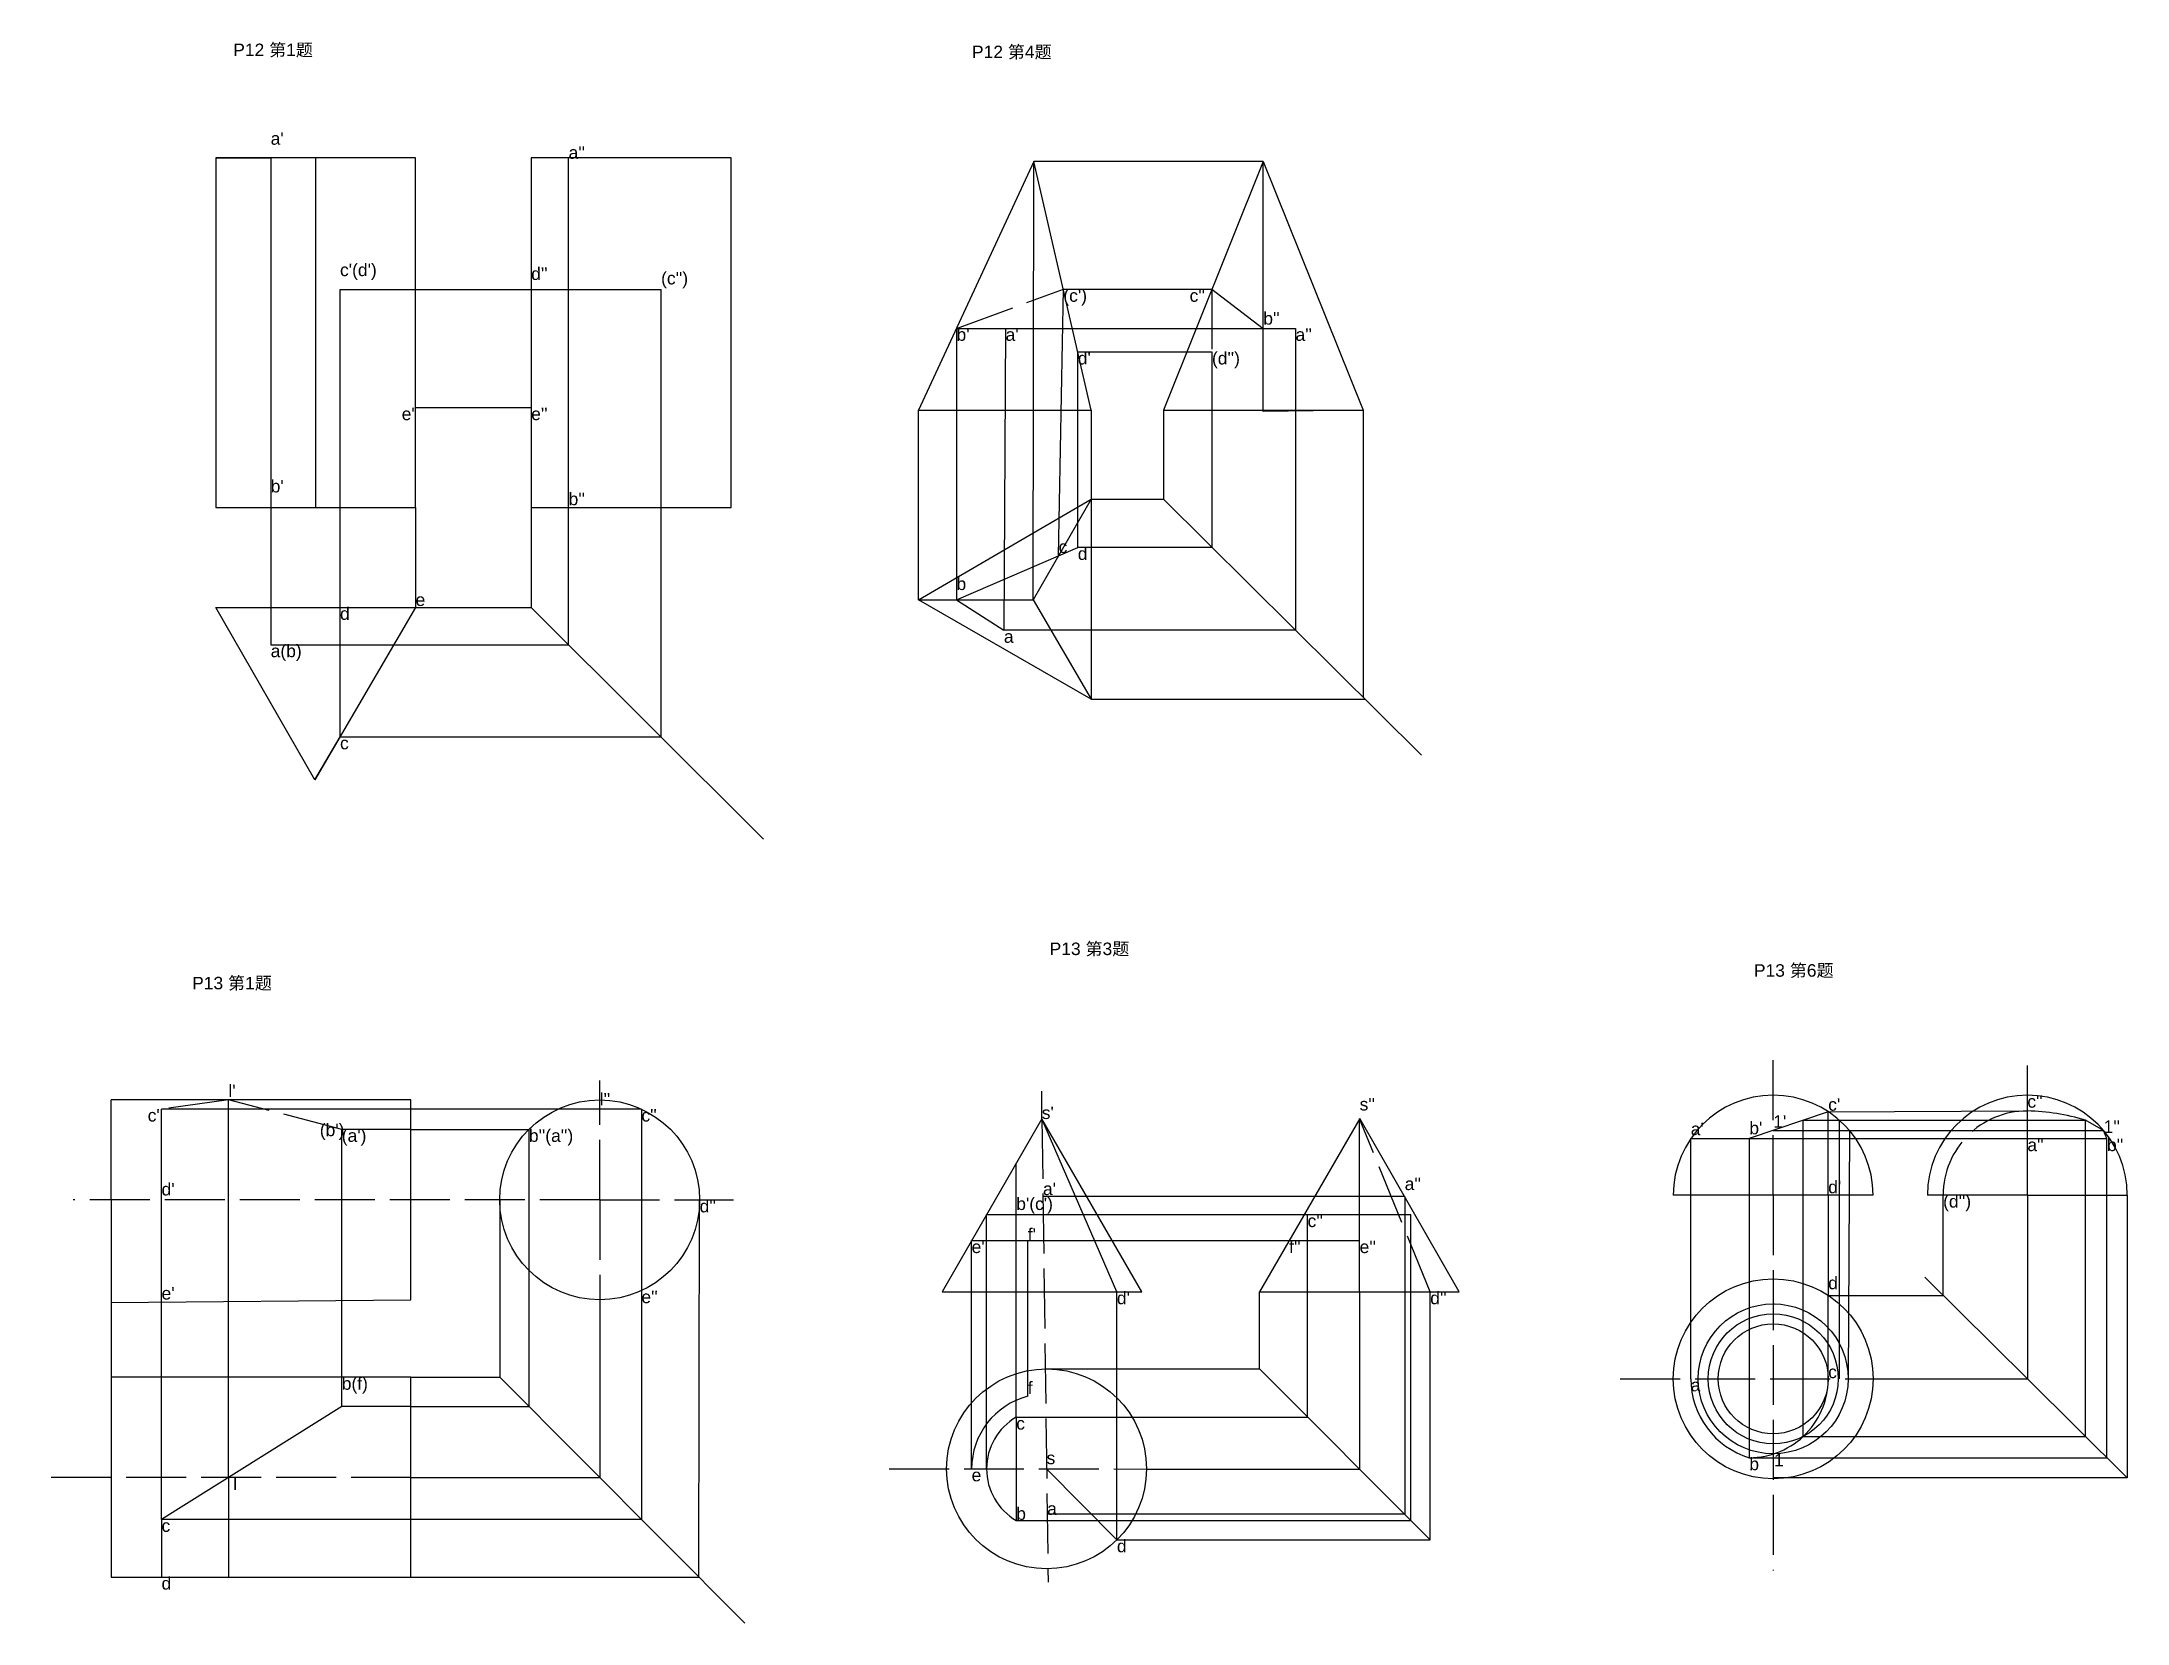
# Model space of a CAD drawing. Header units: millimetres. Extents: x 1896 to 2314, y 1679 to 1995.
import ezdxf

# ---------------------------------------------------------------- set-up
doc = ezdxf.new("R2010")
doc.units = ezdxf.units.MM
doc.linetypes.add('ACAD_ISO02W100', pattern=[15, 12, -3])
doc.styles.get("Standard").update_dxf_attribs({"font": 'arial.ttf'})

msp = doc.modelspace()

# ---------------------------------------------------------------- linework, layer by layer
for p, q in [((1931.18, 1972.02), (1931.18, 1902.02)), ((1951.18, 1972.02), (1931.18, 1972.02)), ((1931.18, 1972.02), (1942.18, 1972.02)), ((1971.18, 1972.02), (1951.18, 1972.02)), ((1951.18, 1972.02), (1951.18, 1902.02)), ((1971.18, 1902.02), (1971.18, 1972.02)), ((1994.31, 1972.02), (1994.31, 1902.02)), ((2014.31, 1972.02), (1994.31, 1972.02)), ((2034.31, 1972.02), (2014.31, 1972.02)), ((2034.31, 1902.02), (2034.31, 1972.02)), ((2094.91, 1971.25), (2071.82, 1921.48)), ((2106.39, 1921.48), (2094.91, 1971.25)), ((2140.82, 1971.25), (2120.82, 1921.48)), ((2140.82, 1921.25), (2140.82, 1971.25)), ((2140.82, 1971.25), (2160.82, 1921.48)), ((2130.55, 1945.68), (2140.82, 1937.87)), ((2079.43, 1937.87), (2147.27, 1937.87)), ((1971.18, 1902.02), (1971.18, 1922)), ((2071.82, 1921.48), (2106.39, 1921.48)), ((2120.82, 1921.48), (2160.82, 1921.48)), ((2071.82, 1883.56), (2106.39, 1903.67)), ((2106.39, 1903.67), (2097.86, 1888.89)), ((2106.39, 1903.67), (2106.39, 1863.67)), ((1931.18, 1902.02), (1951.18, 1902.02)), ((1951.18, 1902.02), (1971.18, 1902.02)), ((1994.31, 1902.02), (2014.31, 1902.02)), ((2014.31, 1902.02), (2034.31, 1902.02)), ((2079.43, 1883.56), (2103.7, 1894.02)), ((2097.86, 1888.89), (2094.78, 1883.56)), ((2106.39, 1863.67), (2071.82, 1883.56)), ((2071.82, 1883.56), (2094.78, 1883.56)), ((2079.43, 1883.56), (2088.91, 1877.43)), ((2094.78, 1883.56), (2106.39, 1863.67)), ((1931.18, 1882.02), (1971.18, 1882.02)), ((1951.02, 1847.47), (1931.18, 1882.02)), ((1971.18, 1882.02), (1951.02, 1847.47)), ((1951.02, 1847.47), (1956.06, 1856.11)), ((2293.73, 1764.38), (2293.73, 1790.31)), ((1970.26, 1783.43), (1910.26, 1783.43)), ((1910.26, 1763.43), (1910.26, 1783.43)), ((1970.26, 1783.43), (1933.71, 1783.43)), ((1970.26, 1743.43), (1970.26, 1783.43)), ((1970.26, 1743.43), (1970.26, 1783.43)), ((2096.52, 1779.67), (2076.54, 1745.04)), ((2116.54, 1745.04), (2096.52, 1779.67)), ((2111.53, 1745.04), (2096.52, 1779.67)), ((2160.16, 1779.74), (2140.04, 1745.04)), ((2160.1, 1745.04), (2160.1, 1779.65)), ((2180.04, 1745.04), (2160.16, 1779.74)), ((2253.87, 1781.08), (2238.09, 1775.68)), ((2253.87, 1764.38), (2253.87, 1781.08)), ((2308.98, 1777.32), (2305.35, 1779.38)), ((1970.26, 1777.54), (1956.4, 1777.54)), ((2226.37, 1775.68), (2238.09, 1775.68)), ((2293.73, 1775.68), (2309.66, 1775.68)), ((2309.66, 1775.68), (2308.98, 1777.32)), ((1910.26, 1763.43), (1910.26, 1742.92)), ((2262.87, 1764.38), (2222.87, 1764.38)), ((2293.73, 1764.38), (2273.73, 1764.38)), ((2293.73, 1764.38), (2313.73, 1764.38)), ((2076.54, 1745.04), (2116.54, 1745.04)), ((2140.04, 1745.04), (2180.04, 1745.04)), ((1910.26, 1742.92), (1970.26, 1743.43)), ((2253.87, 1727.61), (2253.87, 1744.31)), ((1910.26, 1727.92), (1910.26, 1687.92)), ((1970.26, 1727.92), (1910.26, 1727.92)), ((1970.26, 1687.92), (1970.26, 1727.92)), ((1956.4, 1722.08), (1920.34, 1699.47)), ((1970.26, 1722.08), (1956.4, 1722.08)), ((2097.45, 1709.59), (2111.53, 1695.39)), ((1920.34, 1699.47), (1920.34, 1687.92)), ((1910.26, 1687.92), (1970.26, 1687.92))]:
    msp.add_line(p, q)
at = {"color": 85, "true_color": 0x58ba48}
for p, q in [((1942.18, 1972.02), (1942.18, 1874.55)), ((2001.8, 1874.55), (2001.8, 1972.02)), ((2094.78, 1883.56), (2094.91, 1971.25)), ((2140.82, 1971.25), (2094.91, 1971.25)), ((1956.06, 1856.11), (1956.06, 1945.62)), ((1956.06, 1945.62), (2020.31, 1945.62)), ((2020.31, 1856.11), (2020.31, 1945.62)), ((2099.87, 1892.37), (2100.81, 1945.68)), ((2100.81, 1945.68), (2130.55, 1945.68)), ((2079.43, 1937.87), (2079.43, 1883.56)), ((2089.25, 1937.87), (2088.91, 1877.43)), ((2089.25, 1937.87), (2140.82, 1937.87)), ((2147.27, 1937.87), (2147.27, 1877.43)), ((2103.7, 1894.02), (2103.7, 1933.14)), ((2103.7, 1933.14), (2130.55, 1933.14)), ((2130.55, 1933.14), (2130.55, 1894.02)), ((1971.18, 1922), (1994.31, 1922)), ((2071.82, 1883.56), (2071.82, 1921.48)), ((2106.39, 1921.48), (2106.39, 1903.67)), ((2120.82, 1921.48), (2120.82, 1903.67)), ((2160.82, 1921.48), (2140.82, 1921.25)), ((2160.82, 1921.48), (2160.82, 1863.99)), ((2106.39, 1903.67), (2120.82, 1903.67)), ((2120.82, 1903.67), (2172.49, 1852.41)), ((1971.18, 1902.02), (1971.18, 1882.02)), ((1994.31, 1902.02), (1994.31, 1882.02)), ((2130.55, 1894.02), (2103.7, 1894.02)), ((1971.18, 1882.02), (1994.31, 1882.02)), ((1994.31, 1882.02), (2040.83, 1835.65)), ((1942.18, 1874.55), (2001.8, 1874.55)), ((2147.27, 1877.43), (2088.91, 1877.43)), ((2106.39, 1863.67), (2161.14, 1863.67)), ((1956.06, 1856.11), (2020.31, 1856.11)), ((1933.71, 1707.85), (1933.71, 1783.43)), ((2096.52, 1779.67), (2096.52, 1785.18)), ((2016.37, 1781.6), (1920.34, 1781.6)), ((1920.34, 1699.47), (1920.34, 1781.6)), ((2016.37, 1781.6), (2016.37, 1699.47)), ((2248.89, 1716.08), (2248.89, 1779.38)), ((2248.89, 1779.38), (2305.35, 1779.38)), ((2253.87, 1781.08), (2293.73, 1781.23)), ((2256.1, 1779.38), (2256.1, 1727.61)), ((2305.35, 1716.08), (2305.35, 1779.38)), ((1956.4, 1722.08), (1956.4, 1777.54)), ((1970.26, 1777.54), (1993.85, 1777.54)), ((1993.85, 1777.54), (1993.85, 1722.08)), ((2226.37, 1727.61), (2226.37, 1775.68)), ((2238.09, 1775.68), (2238.09, 1711.82)), ((2238.09, 1775.68), (2293.73, 1775.68)), ((2242.87, 1777.32), (2308.98, 1777.32)), ((2258.12, 1777.32), (2257.87, 1727.61)), ((2309.66, 1711.82), (2309.66, 1775.68)), ((2091.38, 1719.94), (2091.38, 1770.76)), ((1988.02, 1763.43), (1988.02, 1727.92)), ((2027.88, 1687.92), (2028.02, 1763.43)), ((2169.12, 1764.1), (2096.73, 1764.1)), ((2169.12, 1764.1), (2169.12, 1700.5)), ((2253.87, 1764.38), (2253.87, 1744.31)), ((2276.87, 1744.31), (2276.87, 1764.38)), ((2293.73, 1764.38), (2293.73, 1727.61)), ((2313.73, 1764.38), (2313.73, 1707.79)), ((2085.45, 1709.6), (2085.45, 1760.48)), ((2085.45, 1760.48), (2091.38, 1760.48)), ((2091.38, 1760.48), (2170.38, 1760.48)), ((2149.68, 1719.94), (2149.68, 1760.48)), ((2170.38, 1699.23), (2170.38, 1760.48)), ((2082.45, 1709.6), (2082.45, 1755.28)), ((2093.68, 1724.11), (2093.68, 1755.28)), ((2093.68, 1755.28), (2145.98, 1755.28)), ((2145.98, 1755.28), (2160.1, 1755.28)), ((2111.53, 1695.39), (2111.53, 1745.04)), ((2140.04, 1729.58), (2140.04, 1745.04)), ((2160.1, 1745.04), (2160.1, 1709.52)), ((2174.23, 1695.39), (2174.23, 1745.04)), ((2293.73, 1727.61), (2273.2, 1747.95)), ((1910.26, 1742.92), (1910.26, 1727.92)), ((2008.02, 1743.43), (2008.02, 1707.85)), ((2253.87, 1744.31), (2276.87, 1744.31)), ((1970.26, 1727.92), (1988.02, 1727.92)), ((1988.02, 1727.92), (2037.1, 1678.68)), ((2097.18, 1729.58), (2140.04, 1729.58)), ((2140.04, 1729.58), (2174.23, 1695.39)), ((2242.87, 1727.61), (2242.87, 1727.61)), ((2262.87, 1727.61), (2293.73, 1727.61)), ((2293.73, 1727.61), (2313.73, 1707.79)), ((1970.26, 1722.08), (1993.85, 1722.08)), ((2091.38, 1719.94), (2149.68, 1719.94)), ((2091.38, 1719.94), (2091.38, 1699.23)), ((2248.89, 1716.08), (2305.35, 1716.08)), ((2238.09, 1711.82), (2309.66, 1711.82)), ((1933.71, 1707.85), (1933.71, 1687.92)), ((1970.26, 1707.85), (2008.02, 1707.85)), ((2097.45, 1709.59), (2097.45, 1709.59)), ((2097.45, 1709.59), (2097.45, 1709.59)), ((2117.45, 1709.56), (2160.1, 1709.52)), ((2313.73, 1707.79), (2242.87, 1707.79)), ((2016.37, 1699.47), (1920.34, 1699.47)), ((2091.38, 1699.23), (2170.38, 1699.23)), ((2169.12, 1700.5), (2097.57, 1700.5)), ((2111.53, 1695.39), (2174.23, 1695.39)), ((1970.26, 1687.92), (2027.88, 1687.92))]:
    msp.add_line(p, q, dxfattribs=at)
at = {"linetype": 'ACAD_ISO02W100'}
for p, q in [((2079.43, 1937.87), (2100.81, 1945.68)), ((2130.55, 1945.68), (2130.55, 1894.02)), ((2242.87, 1764.38), (2242.87, 1793.09)), ((2008.02, 1763.43), (2008.02, 1787.35)), ((1933.71, 1783.43), (1920.34, 1781.6)), ((1956.4, 1777.54), (1933.71, 1783.43)), ((2096.52, 1779.67), (2097.75, 1686.92)), ((2174.23, 1745.04), (2160.1, 1779.65)), ((2008.02, 1763.43), (1902.68, 1763.43)), ((2008.02, 1763.43), (2034.78, 1763.43)), ((2008.02, 1763.43), (2008.02, 1743.43)), ((2242.87, 1764.38), (2242.87, 1689.23)), ((2082.45, 1755.28), (2093.68, 1755.28)), ((2212.24, 1727.61), (2262.87, 1727.61)), ((1970.26, 1707.85), (1896.36, 1707.85)), ((2065.93, 1709.62), (2117.45, 1709.56))]:
    msp.add_line(p, q, dxfattribs=at)
for centre, radius in [((2008.02, 1763.43), 20), ((2242.87, 1727.61), 20), ((2242.87, 1727.61), 13), ((2097.45, 1709.59), 20)]:
    msp.add_circle(centre, radius)
at = {"color": 85, "true_color": 0x58ba48}
for radius in [15, 11]:
    msp.add_circle((2242.87, 1727.61), radius, dxfattribs=at)
for centre, radius, start, end in [((2242.87, 1764.38), 20, 0, 180), ((2293.73, 1764.38), 20, 0, 180), ((2238.09, 1727.61), 15.79, 270, 2.1743), ((2097.45, 1709.59), 15, 104.5321, 179.9349), ((2242.87, 1727.61), 16.5, 180, 253.1572)]:
    msp.add_arc(centre, radius, start, end)
at = {"linetype": 'ACAD_ISO02W100'}
for centre, radius, start, end in [((2293.73, 1764.38), 16.85, 90, 180), ((2292.74, 1737.7), 43.54, 73.1636, 88.7052)]:
    msp.add_arc(centre, radius, start, end, dxfattribs=at)
at = {"color": 85, "true_color": 0x58ba48}
for centre, radius, start, end in [((2238.09, 1727.61), 15.79, 71.765, 72.3781), ((2097.45, 1709.59), 12, 120.3713, 179.9349), ((2097.45, 1709.59), 12, 120.3713, 239.6287)]:
    msp.add_arc(centre, radius, start, end, dxfattribs=at)

# ---------------------------------------------------------------- texts
at = {"color": 85, "true_color": 0x58ba48, "char_height": 2.5, "attachment_point": 1}
for s, width, insert in [('P12 {\\fSimSun|b0|i0|c134|p2;第}1{\\fSimSun|b0|i0|c134|p2;题}', 23.375, (1934.68, 1994.86)), ('P12 {\\fSimSun|b0|i0|c134|p2;第}4{\\fSimSun|b0|i0|c134|p2;题}', 27.4759, (2082.52, 1994.45)), ("(c')", 2.8001, (2100.81, 1945.68)), ("c''", 4.4635, (2126.08, 1945.68)), ("e'", 2.7824, (1968.4, 1922)), ("e''", 2.1985, (1994.31, 1922)), ('c', 0.0538, (2099.87, 1895.41)), ('d', 2.6909, (2103.7, 1894.02)), ('b', 9.094947017729282e-13, (2079.43, 1887.99)), ('P13 {\\fSimSun|b0|i0|c134|p2;第}3{\\fSimSun|b0|i0|c134|p2;题}', 22.7982, (2098.06, 1814.93)), ('P13 {\\fSimSun|b0|i0|c134|p2;第}1{\\fSimSun|b0|i0|c134|p2;题}', 31.8698, (1926.46, 1808.07)), ('P13 {\\fSimSun|b0|i0|c134|p2;第}6{\\fSimSun|b0|i0|c134|p2;题}', 29.9179, (2239, 1810.6)), ("c'", 2.7721, (1917.57, 1781.6)), ("(b')", 4.3944, (1952.01, 1778.68)), ("c''", 7.7901, (2016.37, 1781.6)), ("s'", 0.0323, (2096.49, 1782.11)), ("1'", 4.547473508864641e-13, (2242.87, 1780.36)), ("1''", 4.547473508864641e-13, (2308.98, 1779.34)), ("d''", 6.7573, (2028.02, 1763.43)), ("c''", 2.3593, (2149.68, 1760.48)), ("f''", 3.7057, (2145.98, 1755.28)), ("d''", 4.547473508864641e-13, (2174.23, 1745.04)), ('d', 4.547473508864641e-13, (2253.87, 1748.05)), ('b', 2.819433575496078e-11, (2238.09, 1711.82)), ('e', 0.2673, (2082.45, 1709.6)), ('c', 9.094947017729282e-13, (1920.34, 1699.47)), ('d', 3.0979, (2111.53, 1695.39)), ('d', 2.5538, (1920.34, 1687.92))]:
    msp.add_mtext_dynamic_manual_height_columns(s, width=width, gutter_width=12.5, heights=[0], dxfattribs=dict(at, insert=insert))
for s, insert in [("a'", (1942.18, 1977.12)), ("a''", (2001.8, 1974.31)), ("c'(d')", (1956.06, 1950.82)), ("d''", (1994.31, 1950.05)), ("(c'')", (2020.31, 1949.16)), ("b''", (2140.82, 1941.11)), ("b'", (2079.43, 1937.87)), ("a'", (2089.25, 1937.87)), ("a''", (2147.27, 1937.87)), ("d'", (2103.7, 1933.14)), ("(d'')", (2130.55, 1933.14)), ("b'", (1942.18, 1907.53)), ("b''", (2001.8, 1904.97)), ('e', (1971.18, 1884.8)), ('d', (1956.06, 1882.02)), ('a(b)', (1942.18, 1874.55)), ('a', (2088.91, 1877.43)), ('c', (1956.06, 1856.11)), ("l'", (1933.71, 1786.5)), ("l''", (2008.02, 1784.82)), ("s''", (2160.1, 1783.82)), ("c'", (2253.87, 1783.77)), ("c''", (2293.73, 1784.38)), ("a'", (2226.37, 1778.88)), ("b'", (2238.09, 1779.05)), ("(a')", (1956.4, 1777.54)), ("b''(a'')", (1993.85, 1777.54)), ("a''", (2293.73, 1775.68)), ("b''", (2309.66, 1775.68)), ("d'", (1920.34, 1766.81)), ("a'", (2096.73, 1766.89)), ("a''", (2169.12, 1767.89)), ("d'", (2253.87, 1767.25)), ("b'(c')", (2091.38, 1763.9)), ("(d'')", (2276.87, 1764.38)), ("f'", (2093.68, 1757.75)), ("e'", (2082.45, 1755.28)), ("e''", (2160.1, 1755.28)), ("e'", (1920.34, 1745.98)), ("e''", (2016.37, 1745.26)), ("d'", (2111.53, 1745.04)), ('b(f)', (1956.4, 1727.92)), ('c', (2253.87, 1730.24)), ('f', (2093.68, 1727.05)), ('a', (2226.37, 1727.61)), ('c', (2091.38, 1719.94)), ('s', (2097.45, 1713.02)), ('1', (2243.03, 1712.61)), (' l', (1933.71, 1707.85)), ('b', (2091.38, 1701.88)), ('a', (2097.57, 1702.88))]:
    msp.add_mtext(s, dxfattribs=dict(at, insert=insert))

doc.saveas('drawing.dxf')
